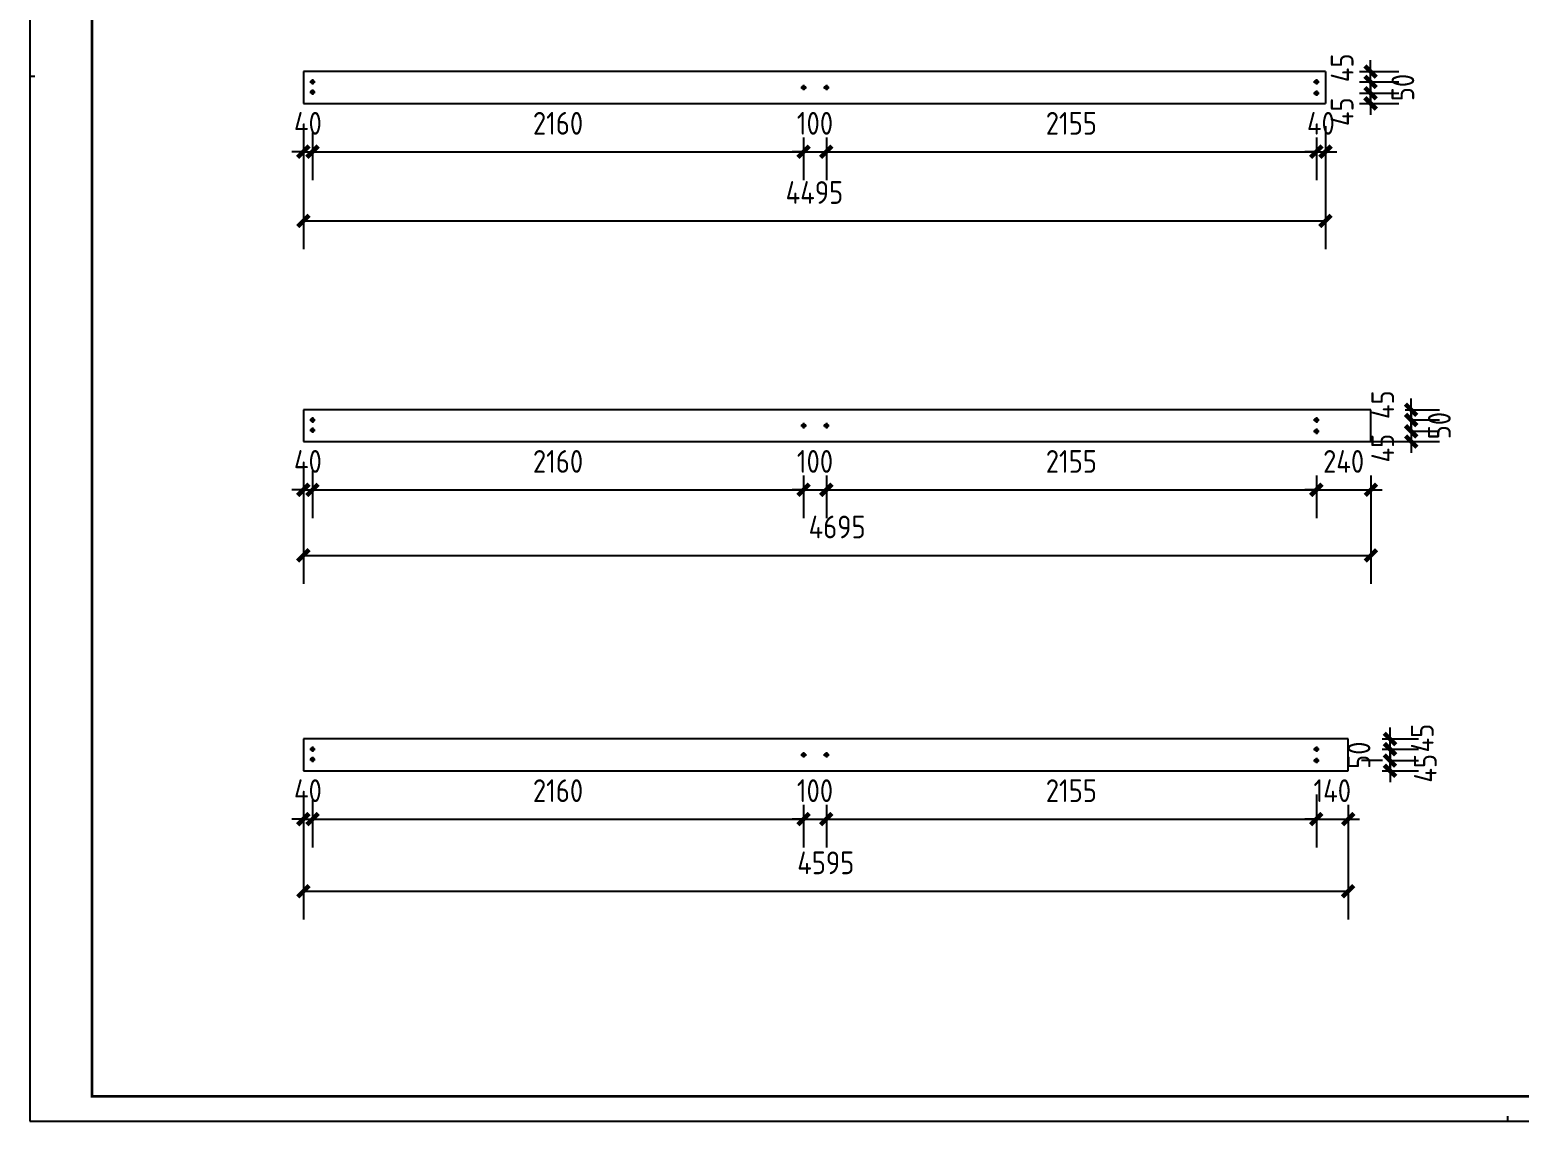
# Model space of a CAD drawing. Extents: x 21710 to 47713, y 97572 to 115964.
# Drawn here: x 21710 to 34810, y 97572 to 107178 of the extents above; entities that cross this region are included whole.
import ezdxf
from ezdxf.enums import TextEntityAlignment as Align

# ---------------------------------------------------------------- set-up
doc = ezdxf.new("R2010")
doc.units = 0
doc.header["$LTSCALE"] = 1000
doc.header["$MEASUREMENT"] = 0
doc.layers.add('PUB_TITLE', color=4, linetype='Continuous')
doc.styles.get("Standard").update_dxf_attribs({"font": 'gbenor.shx', "bigfont": 'gbcbig.shx'})
doc.dimstyles.get("Standard").update_dxf_attribs({"dimscale": 100, "dimtxt": 3.5, "dimasz": 1, "dimexe": 2.5, "dimexo": 3, "dimgap": 1.5, "dimtad": 1, "dimdec": 0, "dimzin": 0, "dimdsep": 46, "dimtxsty": 'Standard', "dimblk": 'ARCHTICK', "dimcen": 0.09, "dimadec": 0, "dimazin": 0, "dimtfac": 1, "dimtdec": 0, "dimtix": 1, "dimtmove": 2, "dimatfit": 3, "dimfxl": 1, "dimtolj": 1, "dimtzin": 0, "dimarcsym": 0})
pattern_1 = [(45, (8405.6604, -7855.4471), (-0.5612660076, 0.5612660076), [])]

# ---------------------------------------------------------------- blocks, each defined once
blk = doc.blocks.new('$titleblk$00000167')
for p, q in [((-1187, 420.5), (-1189, 420.5)), ((-594.5, 0), (-594.5, 2))]:
    blk.add_line(p, q)
blk.add_lwpolyline([(-1189, 0), (0, 0), (0, 841), (-1189, 841)], close=True)
at = {"const_width": 1}
blk.add_lwpolyline([(-1164, 10), (-10, 10), (-10, 831), (-1164, 831)], close=True, dxfattribs=at)
at = {"flags": 4}
for tag, p in [('(扩展图名)', (-62.12, 184.1)), ('图名', (-62.12, 180.13)), ('日期', (-62.12, 172.03)), ('图号', (-62.12, 163.99)), ('比例', (-62.12, 156)), ('子项', (-59.56, 82.07)), ('工程名称', (-59.24, 70.19)), ('设计号', (-36.91, 28.62))]:
    blk.add_attdef(tag, text='', height=3.5, dxfattribs=at).set_placement(p, align=Align.CENTER)
for tag, p in [('设计人', (-64.84, 148.13)), ('负责人', (-64.71, 140.27)), ('主持人', (-64.73, 132.26)), ('校对人', (-64.28, 124.4)), ('审核人', (-63.96, 116.15)), ('审定人', (-64.16, 107.95)), ('所长', (-64.16, 99.76))]:
    blk.add_attdef(tag, p, '', height=3.5)
blk = doc.blocks.new('_ArchTick')
at = {"color": 0, "linetype": 'ByBlock', "const_width": 0.4}
blk.add_lwpolyline([(-0.5, -0.5), (0.5, 0.5)], dxfattribs=at)
blk = doc.blocks.new('*D343')
at = {"color": 0, "lineweight": -2}
for p, q in [((24116, 106273), (24116, 105855)), ((24196, 106273), (24196, 105855)), ((24116, 106105), (24016, 106105)), ((24116, 106105), (24196, 106105)), ((24196, 106105), (24296, 106105))]:
    blk.add_line(p, q, dxfattribs=at)
at = {"layer": 'Defpoints', "color": 0}
for p in [(24116, 106573), (24196, 106573), (24196, 106105)]:
    blk.add_point(p, dxfattribs=at)
at = {"color": 0, "lineweight": -2, "xscale": 100, "yscale": 100, "zscale": 100}
blk.add_blockref('_ArchTick', (24116, 106105), dxfattribs=at)
at = {"color": 0, "lineweight": -2, "xscale": 100, "yscale": 100, "zscale": 100, "rotation": 180}
blk.add_blockref('_ArchTick', (24196, 106105), dxfattribs=at)
at = {"color": 0, "insert": (24156, 106355), "char_height": 200, "attachment_point": 5}
blk.add_mtext('\\A1;40', dxfattribs=at)
blk = doc.blocks.new('*D344')
at = {"color": 0, "lineweight": -2}
for p, q in [((24196, 106230), (24196, 105855)), ((28516, 106230), (28516, 105855)), ((24196, 106105), (28516, 106105))]:
    blk.add_line(p, q, dxfattribs=at)
at = {"layer": 'Defpoints', "color": 0}
for p in [(24196, 106530), (28516, 106530), (28516, 106105)]:
    blk.add_point(p, dxfattribs=at)
at = {"color": 0, "lineweight": -2, "xscale": 100, "yscale": 100, "zscale": 100, "rotation": 180}
blk.add_blockref('_ArchTick', (24196, 106105), dxfattribs=at)
at = {"color": 0, "lineweight": -2, "xscale": 100, "yscale": 100, "zscale": 100}
blk.add_blockref('_ArchTick', (28516, 106105), dxfattribs=at)
at = {"color": 0, "insert": (26356, 106355), "char_height": 200, "attachment_point": 5}
blk.add_mtext('\\A1;2160', dxfattribs=at)
blk = doc.blocks.new('*D345')
at = {"color": 0, "lineweight": -2}
for p, q in [((28516, 106230), (28516, 105855)), ((28716, 106230), (28716, 105855)), ((28516, 106105), (28416, 106105)), ((28516, 106105), (28716, 106105)), ((28716, 106105), (28816, 106105))]:
    blk.add_line(p, q, dxfattribs=at)
at = {"layer": 'Defpoints', "color": 0}
for p in [(28516, 106530), (28716, 106530), (28716, 106105)]:
    blk.add_point(p, dxfattribs=at)
at = {"color": 0, "lineweight": -2, "xscale": 100, "yscale": 100, "zscale": 100}
blk.add_blockref('_ArchTick', (28516, 106105), dxfattribs=at)
at = {"color": 0, "lineweight": -2, "xscale": 100, "yscale": 100, "zscale": 100, "rotation": 180}
blk.add_blockref('_ArchTick', (28716, 106105), dxfattribs=at)
at = {"color": 0, "insert": (28616, 106355), "char_height": 200, "attachment_point": 5}
blk.add_mtext('\\A1;100', dxfattribs=at)
blk = doc.blocks.new('*D346')
at = {"color": 0, "lineweight": -2}
for p, q in [((28716, 106230), (28716, 105855)), ((33026, 106230), (33026, 105855)), ((28716, 106105), (33026, 106105))]:
    blk.add_line(p, q, dxfattribs=at)
at = {"layer": 'Defpoints', "color": 0}
for p in [(28716, 106530), (33026, 106530), (33026, 106105)]:
    blk.add_point(p, dxfattribs=at)
at = {"color": 0, "lineweight": -2, "xscale": 100, "yscale": 100, "zscale": 100, "rotation": 180}
blk.add_blockref('_ArchTick', (28716, 106105), dxfattribs=at)
at = {"color": 0, "lineweight": -2, "xscale": 100, "yscale": 100, "zscale": 100}
blk.add_blockref('_ArchTick', (33026, 106105), dxfattribs=at)
at = {"color": 0, "insert": (30871, 106355), "char_height": 200, "attachment_point": 5}
blk.add_mtext('\\A1;2155', dxfattribs=at)
blk = doc.blocks.new('*D347')
at = {"color": 0, "lineweight": -2}
for p, q in [((33026, 106230), (33026, 105855)), ((33106, 106230), (33106, 105855)), ((33026, 106105), (32926, 106105)), ((33026, 106105), (33106, 106105)), ((33106, 106105), (33206, 106105))]:
    blk.add_line(p, q, dxfattribs=at)
at = {"layer": 'Defpoints', "color": 0}
for p in [(33026, 106530), (33106, 106530), (33106, 106105)]:
    blk.add_point(p, dxfattribs=at)
at = {"color": 0, "lineweight": -2, "xscale": 100, "yscale": 100, "zscale": 100}
blk.add_blockref('_ArchTick', (33026, 106105), dxfattribs=at)
at = {"color": 0, "lineweight": -2, "xscale": 100, "yscale": 100, "zscale": 100, "rotation": 180}
blk.add_blockref('_ArchTick', (33106, 106105), dxfattribs=at)
at = {"color": 0, "insert": (33066, 106355), "char_height": 200, "attachment_point": 5}
blk.add_mtext('\\A1;40', dxfattribs=at)
blk = doc.blocks.new('*D351')
at = {"color": 0, "lineweight": -2}
for p, q in [((33106, 106330), (33106, 105246)), ((24116, 106230), (24116, 105246)), ((24116, 105496), (33106, 105496))]:
    blk.add_line(p, q, dxfattribs=at)
at = {"layer": 'Defpoints', "color": 0}
for p in [(24116, 106530), (33106, 106630), (33106, 105496)]:
    blk.add_point(p, dxfattribs=at)
at = {"color": 0, "lineweight": -2, "xscale": 100, "yscale": 100, "zscale": 100, "rotation": 180}
blk.add_blockref('_ArchTick', (24116, 105496), dxfattribs=at)
at = {"color": 0, "lineweight": -2, "xscale": 100, "yscale": 100, "zscale": 100}
blk.add_blockref('_ArchTick', (33106, 105496), dxfattribs=at)
at = {"color": 0, "insert": (28611, 105746), "char_height": 200, "attachment_point": 5}
blk.add_mtext('\\A1;4495', dxfattribs=at)
blk = doc.blocks.new('*D358')
at = {"color": 0, "lineweight": -2}
for p, q in [((24116, 103297), (24116, 102879)), ((24196, 103297), (24196, 102879)), ((24116, 103129), (24016, 103129)), ((24116, 103129), (24196, 103129)), ((24196, 103129), (24296, 103129))]:
    blk.add_line(p, q, dxfattribs=at)
at = {"layer": 'Defpoints', "color": 0}
for p in [(24116, 103597), (24196, 103597), (24196, 103129)]:
    blk.add_point(p, dxfattribs=at)
at = {"color": 0, "lineweight": -2, "xscale": 100, "yscale": 100, "zscale": 100}
blk.add_blockref('_ArchTick', (24116, 103129), dxfattribs=at)
at = {"color": 0, "lineweight": -2, "xscale": 100, "yscale": 100, "zscale": 100, "rotation": 180}
blk.add_blockref('_ArchTick', (24196, 103129), dxfattribs=at)
at = {"color": 0, "insert": (24156, 103379), "char_height": 200, "attachment_point": 5}
blk.add_mtext('\\A1;40', dxfattribs=at)
blk = doc.blocks.new('*D352')
at = {"color": 0, "lineweight": -2}
for p, q in [((24196, 103254), (24196, 102879)), ((28516, 103254), (28516, 102879)), ((24196, 103129), (28516, 103129))]:
    blk.add_line(p, q, dxfattribs=at)
at = {"layer": 'Defpoints', "color": 0}
for p in [(24196, 103554), (28516, 103554), (28516, 103129)]:
    blk.add_point(p, dxfattribs=at)
at = {"color": 0, "lineweight": -2, "xscale": 100, "yscale": 100, "zscale": 100, "rotation": 180}
blk.add_blockref('_ArchTick', (24196, 103129), dxfattribs=at)
at = {"color": 0, "lineweight": -2, "xscale": 100, "yscale": 100, "zscale": 100}
blk.add_blockref('_ArchTick', (28516, 103129), dxfattribs=at)
at = {"color": 0, "insert": (26356, 103379), "char_height": 200, "attachment_point": 5}
blk.add_mtext('\\A1;2160', dxfattribs=at)
blk = doc.blocks.new('*D353')
at = {"color": 0, "lineweight": -2}
for p, q in [((28516, 103254), (28516, 102879)), ((28716, 103254), (28716, 102879)), ((28516, 103129), (28416, 103129)), ((28516, 103129), (28716, 103129)), ((28716, 103129), (28816, 103129))]:
    blk.add_line(p, q, dxfattribs=at)
at = {"layer": 'Defpoints', "color": 0}
for p in [(28516, 103554), (28716, 103554), (28716, 103129)]:
    blk.add_point(p, dxfattribs=at)
at = {"color": 0, "lineweight": -2, "xscale": 100, "yscale": 100, "zscale": 100}
blk.add_blockref('_ArchTick', (28516, 103129), dxfattribs=at)
at = {"color": 0, "lineweight": -2, "xscale": 100, "yscale": 100, "zscale": 100, "rotation": 180}
blk.add_blockref('_ArchTick', (28716, 103129), dxfattribs=at)
at = {"color": 0, "insert": (28616, 103379), "char_height": 200, "attachment_point": 5}
blk.add_mtext('\\A1;100', dxfattribs=at)
blk = doc.blocks.new('*D354')
at = {"color": 0, "lineweight": -2}
for p, q in [((28716, 103254), (28716, 102879)), ((33026, 103254), (33026, 102879)), ((28716, 103129), (33026, 103129))]:
    blk.add_line(p, q, dxfattribs=at)
at = {"layer": 'Defpoints', "color": 0}
for p in [(28716, 103554), (33026, 103554), (33026, 103129)]:
    blk.add_point(p, dxfattribs=at)
at = {"color": 0, "lineweight": -2, "xscale": 100, "yscale": 100, "zscale": 100, "rotation": 180}
blk.add_blockref('_ArchTick', (28716, 103129), dxfattribs=at)
at = {"color": 0, "lineweight": -2, "xscale": 100, "yscale": 100, "zscale": 100}
blk.add_blockref('_ArchTick', (33026, 103129), dxfattribs=at)
at = {"color": 0, "insert": (30871, 103379), "char_height": 200, "attachment_point": 5}
blk.add_mtext('\\A1;2155', dxfattribs=at)
blk = doc.blocks.new('*D367')
at = {"color": 0, "lineweight": -2}
for p, q in [((24116, 100399), (24116, 99981)), ((24196, 100399), (24196, 99981)), ((24116, 100231), (24016, 100231)), ((24116, 100231), (24196, 100231)), ((24196, 100231), (24296, 100231))]:
    blk.add_line(p, q, dxfattribs=at)
at = {"layer": 'Defpoints', "color": 0}
for p in [(24116, 100699), (24196, 100699), (24196, 100231)]:
    blk.add_point(p, dxfattribs=at)
at = {"color": 0, "lineweight": -2, "xscale": 100, "yscale": 100, "zscale": 100}
blk.add_blockref('_ArchTick', (24116, 100231), dxfattribs=at)
at = {"color": 0, "lineweight": -2, "xscale": 100, "yscale": 100, "zscale": 100, "rotation": 180}
blk.add_blockref('_ArchTick', (24196, 100231), dxfattribs=at)
at = {"color": 0, "insert": (24156, 100481), "char_height": 200, "attachment_point": 5}
blk.add_mtext('\\A1;40', dxfattribs=at)
blk = doc.blocks.new('*D361')
at = {"color": 0, "lineweight": -2}
for p, q in [((24196, 100356), (24196, 99981)), ((28516, 100356), (28516, 99981)), ((24196, 100231), (28516, 100231))]:
    blk.add_line(p, q, dxfattribs=at)
at = {"layer": 'Defpoints', "color": 0}
for p in [(24196, 100656), (28516, 100656), (28516, 100231)]:
    blk.add_point(p, dxfattribs=at)
at = {"color": 0, "lineweight": -2, "xscale": 100, "yscale": 100, "zscale": 100, "rotation": 180}
blk.add_blockref('_ArchTick', (24196, 100231), dxfattribs=at)
at = {"color": 0, "lineweight": -2, "xscale": 100, "yscale": 100, "zscale": 100}
blk.add_blockref('_ArchTick', (28516, 100231), dxfattribs=at)
at = {"color": 0, "insert": (26356, 100481), "char_height": 200, "attachment_point": 5}
blk.add_mtext('\\A1;2160', dxfattribs=at)
blk = doc.blocks.new('*D362')
at = {"color": 0, "lineweight": -2}
for p, q in [((28516, 100356), (28516, 99981)), ((28716, 100356), (28716, 99981)), ((28516, 100231), (28416, 100231)), ((28516, 100231), (28716, 100231)), ((28716, 100231), (28816, 100231))]:
    blk.add_line(p, q, dxfattribs=at)
at = {"layer": 'Defpoints', "color": 0}
for p in [(28516, 100656), (28716, 100656), (28716, 100231)]:
    blk.add_point(p, dxfattribs=at)
at = {"color": 0, "lineweight": -2, "xscale": 100, "yscale": 100, "zscale": 100}
blk.add_blockref('_ArchTick', (28516, 100231), dxfattribs=at)
at = {"color": 0, "lineweight": -2, "xscale": 100, "yscale": 100, "zscale": 100, "rotation": 180}
blk.add_blockref('_ArchTick', (28716, 100231), dxfattribs=at)
at = {"color": 0, "insert": (28616, 100481), "char_height": 200, "attachment_point": 5}
blk.add_mtext('\\A1;100', dxfattribs=at)
blk = doc.blocks.new('*D363')
at = {"color": 0, "lineweight": -2}
for p, q in [((28716, 100356), (28716, 99981)), ((33026, 100356), (33026, 99981)), ((28716, 100231), (33026, 100231))]:
    blk.add_line(p, q, dxfattribs=at)
at = {"layer": 'Defpoints', "color": 0}
for p in [(28716, 100656), (33026, 100656), (33026, 100231)]:
    blk.add_point(p, dxfattribs=at)
at = {"color": 0, "lineweight": -2, "xscale": 100, "yscale": 100, "zscale": 100, "rotation": 180}
blk.add_blockref('_ArchTick', (28716, 100231), dxfattribs=at)
at = {"color": 0, "lineweight": -2, "xscale": 100, "yscale": 100, "zscale": 100}
blk.add_blockref('_ArchTick', (33026, 100231), dxfattribs=at)
at = {"color": 0, "insert": (30871, 100481), "char_height": 200, "attachment_point": 5}
blk.add_mtext('\\A1;2155', dxfattribs=at)
blk = doc.blocks.new('*D425')
at = {"color": 0, "lineweight": -2}
for p, q in [((33503, 106620), (33503, 106720)), ((33406, 106620), (33753, 106620)), ((33406, 106530), (33753, 106530)), ((33503, 106530), (33503, 106620)), ((33503, 106530), (33503, 106430))]:
    blk.add_line(p, q, dxfattribs=at)
at = {"layer": 'Defpoints', "color": 0}
for p in [(33106, 106620), (33106, 106530), (33503, 106620)]:
    blk.add_point(p, dxfattribs=at)
at = {"color": 0, "lineweight": -2, "xscale": 100, "yscale": 100, "zscale": 100}
for p, rotation in [((33503, 106620), 270), ((33503, 106530), 90)]:
    blk.add_blockref('_ArchTick', p, dxfattribs=dict(at, rotation=rotation))
at = {"color": 0, "insert": (33253, 106457), "char_height": 200, "attachment_point": 5, "rotation": 90}
blk.add_mtext('\\A1;45', dxfattribs=at)
blk = doc.blocks.new('*D426')
at = {"color": 0, "lineweight": -2}
for p, q in [((33503, 106720), (33503, 106820)), ((33406, 106720), (33753, 106720)), ((33503, 106620), (33503, 106720)), ((33406, 106620), (33753, 106620)), ((33503, 106620), (33503, 106520))]:
    blk.add_line(p, q, dxfattribs=at)
at = {"layer": 'Defpoints', "color": 0}
for p in [(33106, 106720), (33503, 106720), (33106, 106620)]:
    blk.add_point(p, dxfattribs=at)
at = {"color": 0, "lineweight": -2, "xscale": 100, "yscale": 100, "zscale": 100}
for p, rotation in [((33503, 106720), 270), ((33503, 106620), 90)]:
    blk.add_blockref('_ArchTick', p, dxfattribs=dict(at, rotation=rotation))
at = {"color": 0, "insert": (33787, 106670), "char_height": 200, "attachment_point": 5, "rotation": 90}
blk.add_mtext('\\A1;50', dxfattribs=at)
blk = doc.blocks.new('*D427')
at = {"color": 0, "lineweight": -2}
for p, q in [((33503, 106810), (33503, 106910)), ((33406, 106810), (33753, 106810)), ((33503, 106720), (33503, 106810)), ((33406, 106720), (33753, 106720)), ((33503, 106720), (33503, 106620))]:
    blk.add_line(p, q, dxfattribs=at)
at = {"layer": 'Defpoints', "color": 0}
for p in [(33106, 106810), (33503, 106810), (33106, 106720)]:
    blk.add_point(p, dxfattribs=at)
at = {"color": 0, "lineweight": -2, "xscale": 100, "yscale": 100, "zscale": 100}
for p, rotation in [((33503, 106810), 270), ((33503, 106720), 90)]:
    blk.add_blockref('_ArchTick', p, dxfattribs=dict(at, rotation=rotation))
at = {"color": 0, "insert": (33253, 106843), "char_height": 200, "attachment_point": 5, "rotation": 90}
blk.add_mtext('\\A1;45', dxfattribs=at)
blk = doc.blocks.new('*D428')
at = {"color": 0, "lineweight": -2}
for p, q in [((33026, 103254), (33026, 102879)), ((33506, 103254), (33506, 102879)), ((33026, 103129), (32926, 103129)), ((33026, 103129), (33506, 103129)), ((33506, 103129), (33606, 103129))]:
    blk.add_line(p, q, dxfattribs=at)
at = {"layer": 'Defpoints', "color": 0}
for p in [(33026, 103554), (33506, 103554), (33506, 103129)]:
    blk.add_point(p, dxfattribs=at)
at = {"color": 0, "lineweight": -2, "xscale": 100, "yscale": 100, "zscale": 100}
blk.add_blockref('_ArchTick', (33026, 103129), dxfattribs=at)
at = {"color": 0, "lineweight": -2, "xscale": 100, "yscale": 100, "zscale": 100, "rotation": 180}
blk.add_blockref('_ArchTick', (33506, 103129), dxfattribs=at)
at = {"color": 0, "insert": (33266, 103379), "char_height": 200, "attachment_point": 5}
blk.add_mtext('\\A1;240', dxfattribs=at)
blk = doc.blocks.new('*D429')
at = {"color": 0, "lineweight": -2}
for p, q in [((33860, 103834), (33860, 103934)), ((33806, 103834), (34110, 103834)), ((33860, 103834), (33860, 103744)), ((33860, 103744), (33860, 103644)), ((33882, 103744), (34110, 103744))]:
    blk.add_line(p, q, dxfattribs=at)
at = {"layer": 'Defpoints', "color": 0}
for p in [(33506, 103834), (33582, 103744), (33860, 103744)]:
    blk.add_point(p, dxfattribs=at)
at = {"color": 0, "lineweight": -2, "xscale": 100, "yscale": 100, "zscale": 100}
for p, rotation in [((33860, 103834), 270), ((33860, 103744), 90)]:
    blk.add_blockref('_ArchTick', p, dxfattribs=dict(at, rotation=rotation))
at = {"color": 0, "insert": (33610, 103878), "char_height": 200, "attachment_point": 5, "rotation": 90}
blk.add_mtext('\\A1;45', dxfattribs=at)
blk = doc.blocks.new('*D430')
at = {"color": 0, "lineweight": -2}
for p, q in [((33860, 103744), (33860, 103844)), ((33860, 103744), (33860, 103644)), ((33860, 103644), (33860, 103544)), ((33882, 103744), (34110, 103744)), ((33884, 103644), (34110, 103644))]:
    blk.add_line(p, q, dxfattribs=at)
at = {"layer": 'Defpoints', "color": 0}
for p in [(33582, 103744), (33584, 103644), (33860, 103644)]:
    blk.add_point(p, dxfattribs=at)
at = {"color": 0, "lineweight": -2, "xscale": 100, "yscale": 100, "zscale": 100}
for p, rotation in [((33860, 103744), 270), ((33860, 103644), 90)]:
    blk.add_blockref('_ArchTick', p, dxfattribs=dict(at, rotation=rotation))
at = {"color": 0, "insert": (34108, 103694), "char_height": 200, "attachment_point": 5, "rotation": 90}
blk.add_mtext('\\A1;50', dxfattribs=at)
blk = doc.blocks.new('*D431')
at = {"color": 0, "lineweight": -2}
for p, q in [((33860, 103644), (33860, 103744)), ((33860, 103644), (33860, 103554)), ((33946, 103644), (34110, 103644)), ((33326, 103554), (34110, 103554)), ((33860, 103554), (33860, 103454))]:
    blk.add_line(p, q, dxfattribs=at)
at = {"layer": 'Defpoints', "color": 0}
for p in [(33646, 103644), (33026, 103554), (33860, 103554)]:
    blk.add_point(p, dxfattribs=at)
at = {"color": 0, "lineweight": -2, "xscale": 100, "yscale": 100, "zscale": 100}
for p, rotation in [((33860, 103644), 270), ((33860, 103554), 90)]:
    blk.add_blockref('_ArchTick', p, dxfattribs=dict(at, rotation=rotation))
at = {"color": 0, "insert": (33610, 103496), "char_height": 200, "attachment_point": 5, "rotation": 90}
blk.add_mtext('\\A1;45', dxfattribs=at)
blk = doc.blocks.new('*D432')
at = {"color": 0, "lineweight": -2}
for p, q in [((24116, 103297), (24116, 102302)), ((33506, 103254), (33506, 102302)), ((24116, 102552), (33506, 102552))]:
    blk.add_line(p, q, dxfattribs=at)
at = {"layer": 'Defpoints', "color": 0}
for p in [(24116, 103597), (33506, 103554), (33506, 102552)]:
    blk.add_point(p, dxfattribs=at)
at = {"color": 0, "lineweight": -2, "xscale": 100, "yscale": 100, "zscale": 100, "rotation": 180}
blk.add_blockref('_ArchTick', (24116, 102552), dxfattribs=at)
at = {"color": 0, "lineweight": -2, "xscale": 100, "yscale": 100, "zscale": 100}
blk.add_blockref('_ArchTick', (33506, 102552), dxfattribs=at)
at = {"color": 0, "insert": (28811, 102802), "char_height": 200, "attachment_point": 5}
blk.add_mtext('\\A1;4695', dxfattribs=at)
blk = doc.blocks.new('*D433')
at = {"color": 0, "lineweight": -2}
for p, q in [((33026, 100446), (33026, 99981)), ((33306, 100356), (33306, 99981)), ((33026, 100231), (32926, 100231)), ((33026, 100231), (33306, 100231)), ((33306, 100231), (33406, 100231))]:
    blk.add_line(p, q, dxfattribs=at)
at = {"layer": 'Defpoints', "color": 0}
for p in [(33026, 100746), (33306, 100656), (33306, 100231)]:
    blk.add_point(p, dxfattribs=at)
at = {"color": 0, "lineweight": -2, "xscale": 100, "yscale": 100, "zscale": 100}
blk.add_blockref('_ArchTick', (33026, 100231), dxfattribs=at)
at = {"color": 0, "lineweight": -2, "xscale": 100, "yscale": 100, "zscale": 100, "rotation": 180}
blk.add_blockref('_ArchTick', (33306, 100231), dxfattribs=at)
at = {"color": 0, "insert": (33166, 100481), "char_height": 200, "attachment_point": 5}
blk.add_mtext('\\A1;140', dxfattribs=at)
blk = doc.blocks.new('*D437')
at = {"color": 0, "lineweight": -2}
for p, q in [((33660, 100746), (33924, 100746)), ((33674, 100746), (33674, 100846)), ((33674, 100656), (33674, 100746)), ((33606, 100656), (33924, 100656)), ((33674, 100656), (33674, 100556))]:
    blk.add_line(p, q, dxfattribs=at)
at = {"layer": 'Defpoints', "color": 0}
for p in [(33360, 100746), (33674, 100746), (33306, 100656)]:
    blk.add_point(p, dxfattribs=at)
at = {"color": 0, "lineweight": -2, "xscale": 100, "yscale": 100, "zscale": 100}
for p, rotation in [((33674, 100746), 270), ((33674, 100656), 90)]:
    blk.add_blockref('_ArchTick', p, dxfattribs=dict(at, rotation=rotation))
at = {"color": 0, "insert": (33984, 100678), "char_height": 200, "attachment_point": 5, "rotation": 90}
blk.add_mtext('\\A1;45', dxfattribs=at)
blk = doc.blocks.new('*D438')
at = {"color": 0, "lineweight": -2}
for p, q in [((33674, 100846), (33674, 100946)), ((33608, 100746), (33424, 100746)), ((33606, 100846), (33924, 100846)), ((33674, 100746), (33674, 100846)), ((33674, 100746), (33674, 100646))]:
    blk.add_line(p, q, dxfattribs=at)
at = {"layer": 'Defpoints', "color": 0}
for p in [(33306, 100846), (33674, 100846), (33908, 100746)]:
    blk.add_point(p, dxfattribs=at)
at = {"color": 0, "lineweight": -2, "xscale": 100, "yscale": 100, "zscale": 100}
for p, rotation in [((33674, 100846), 270), ((33674, 100746), 90)]:
    blk.add_blockref('_ArchTick', p, dxfattribs=dict(at, rotation=rotation))
at = {"color": 0, "insert": (33401, 100793), "char_height": 200, "attachment_point": 5, "rotation": 90}
blk.add_mtext('\\A1;50', dxfattribs=at)
blk = doc.blocks.new('*D439')
at = {"color": 0, "lineweight": -2}
for p, q in [((33674, 100936), (33674, 101036)), ((33606, 100936), (33924, 100936)), ((33674, 100846), (33674, 100936)), ((33606, 100846), (33924, 100846)), ((33674, 100846), (33674, 100746))]:
    blk.add_line(p, q, dxfattribs=at)
at = {"layer": 'Defpoints', "color": 0}
for p in [(33306, 100936), (33674, 100936), (33306, 100846)]:
    blk.add_point(p, dxfattribs=at)
at = {"color": 0, "lineweight": -2, "xscale": 100, "yscale": 100, "zscale": 100}
for p, rotation in [((33674, 100936), 270), ((33674, 100846), 90)]:
    blk.add_blockref('_ArchTick', p, dxfattribs=dict(at, rotation=rotation))
at = {"color": 0, "insert": (33958, 100944), "char_height": 200, "attachment_point": 5, "rotation": 90}
blk.add_mtext('\\A1;45', dxfattribs=at)
blk = doc.blocks.new('*D440')
at = {"color": 0, "lineweight": -2}
for p, q in [((24116, 100356), (24116, 99346)), ((33306, 100356), (33306, 99346)), ((24116, 99596), (33306, 99596))]:
    blk.add_line(p, q, dxfattribs=at)
at = {"layer": 'Defpoints', "color": 0}
for p in [(24116, 100656), (33306, 100656), (33306, 99596)]:
    blk.add_point(p, dxfattribs=at)
at = {"color": 0, "lineweight": -2, "xscale": 100, "yscale": 100, "zscale": 100, "rotation": 180}
blk.add_blockref('_ArchTick', (24116, 99596), dxfattribs=at)
at = {"color": 0, "lineweight": -2, "xscale": 100, "yscale": 100, "zscale": 100}
blk.add_blockref('_ArchTick', (33306, 99596), dxfattribs=at)
at = {"color": 0, "insert": (28711, 99846), "char_height": 200, "attachment_point": 5}
blk.add_mtext('\\A1;4595', dxfattribs=at)

msp = doc.modelspace()

# ---------------------------------------------------------------- hatches: boundary and pattern name
h = msp.add_hatch()
h.set_pattern_fill('ANSI31', color=256, scale=0.5, style=0)
h.set_pattern_definition([(45, (-424.3396, -7755.4471), (-0.5612660076, 0.5612660076), [])])
h.paths.add_polyline_path([(24196.1, 106733.8, 0.4142136), (24182.1, 106719.8), (24196.1, 106719.8)])
h.paths.add_polyline_path([(24196.1, 106719.8), (24182.1, 106719.8, 0.4142136), (24196.1, 106705.8)])
h.paths.add_polyline_path([(24210.1, 106719.8), (24196.1, 106719.8), (24196.1, 106705.8, 0.4142136)])
h.paths.add_polyline_path([(24196.1, 106733.8), (24196.1, 106719.8), (24210.1, 106719.8, 0.4142136)])
h = msp.add_hatch()
h.set_pattern_fill('ANSI31', color=256, scale=0.5, style=0)
h.set_pattern_definition([(45, (-424.3396, -7845.4471), (-0.5612660076, 0.5612660076), [])])
h.paths.add_polyline_path([(24196.1, 106643.8, 0.4142136), (24182.1, 106629.8), (24196.1, 106629.8)])
h.paths.add_polyline_path([(24196.1, 106629.8), (24182.1, 106629.8, 0.4142136), (24196.1, 106615.8)])
h.paths.add_polyline_path([(24210.1, 106629.8), (24196.1, 106629.8), (24196.1, 106615.8, 0.4142136)])
h.paths.add_polyline_path([(24196.1, 106643.8), (24196.1, 106629.8), (24210.1, 106629.8, 0.4142136)])
h = msp.add_hatch()
h.set_pattern_fill('ANSI31', color=256, scale=0.5, style=0)
h.set_pattern_definition([(45, (3895.6604, -7805.4471), (-0.5612660076, 0.5612660076), [])])
h.paths.add_polyline_path([(28516.1, 106683.8, 0.4142136), (28502.1, 106669.8), (28516.1, 106669.8)])
h.paths.add_polyline_path([(28516.1, 106669.8), (28502.1, 106669.8, 0.4142136), (28516.1, 106655.8)])
h.paths.add_polyline_path([(28530.1, 106669.8), (28516.1, 106669.8), (28516.1, 106655.8, 0.4142136)])
h.paths.add_polyline_path([(28516.1, 106683.8), (28516.1, 106669.8), (28530.1, 106669.8, 0.4142136)])
h = msp.add_hatch()
h.set_pattern_fill('ANSI31', color=256, scale=0.5, style=0)
h.set_pattern_definition([(45, (4095.6604, -7805.4471), (-0.5612660076, 0.5612660076), [])])
h.paths.add_polyline_path([(28716.1, 106683.8, 0.4142136), (28702.1, 106669.8), (28716.1, 106669.8)])
h.paths.add_polyline_path([(28716.1, 106669.8), (28702.1, 106669.8, 0.4142136), (28716.1, 106655.8)])
h.paths.add_polyline_path([(28730.1, 106669.8), (28716.1, 106669.8), (28716.1, 106655.8, 0.4142136)])
h.paths.add_polyline_path([(28716.1, 106683.8), (28716.1, 106669.8), (28730.1, 106669.8, 0.4142136)])
h = msp.add_hatch()
h.set_pattern_fill('ANSI31', color=256, scale=0.5, style=0)
h.set_pattern_definition([(45, (8405.6604, -7755.4471), (-0.5612660076, 0.5612660076), [])])
h.paths.add_polyline_path([(33026.1, 106733.8, 0.4142136), (33012.1, 106719.8), (33026.1, 106719.8)])
h.paths.add_polyline_path([(33026.1, 106719.8), (33012.1, 106719.8, 0.4142136), (33026.1, 106705.8)])
h.paths.add_polyline_path([(33040.1, 106719.8), (33026.1, 106719.8), (33026.1, 106705.8, 0.4142136)])
h.paths.add_polyline_path([(33026.1, 106733.8), (33026.1, 106719.8), (33040.1, 106719.8, 0.4142136)])
h = msp.add_hatch()
h.set_pattern_fill('ANSI31', color=256, scale=0.5, style=0)
h.set_pattern_definition(pattern_1)
h.paths.add_polyline_path([(33026.1, 106633.8, 0.4142136), (33012.1, 106619.8), (33026.1, 106619.8)])
h.paths.add_polyline_path([(33026.1, 106619.8), (33012.1, 106619.8, 0.4142136), (33026.1, 106605.8)])
h.paths.add_polyline_path([(33040.1, 106619.8), (33026.1, 106619.8), (33026.1, 106605.8, 0.4142136)])
h.paths.add_polyline_path([(33026.1, 106633.8), (33026.1, 106619.8), (33040.1, 106619.8, 0.4142136)])
h = msp.add_hatch()
h.set_pattern_fill('ANSI31', color=256, scale=0.5, style=0)
h.set_pattern_definition(pattern_1)
h.paths.add_polyline_path([(33026.1, 106633.8, 0.4142136), (33012.1, 106619.8), (33026.1, 106619.8)])
h.paths.add_polyline_path([(33026.1, 106619.8), (33012.1, 106619.8, 0.4142136), (33026.1, 106605.8)])
h.paths.add_polyline_path([(33040.1, 106619.8), (33026.1, 106619.8), (33026.1, 106605.8, 0.4142136)])
h.paths.add_polyline_path([(33026.1, 106633.8), (33026.1, 106619.8), (33040.1, 106619.8, 0.4142136)])
h = msp.add_hatch()
h.set_pattern_fill('ANSI31', color=256, scale=0.5, style=0)
h.set_pattern_definition([(45, (-424.3396, -10731.2167), (-0.5612660076, 0.5612660076), [])])
h.paths.add_polyline_path([(24196.1, 103758, 0.4142136), (24182.1, 103744), (24196.1, 103744)])
h.paths.add_polyline_path([(24196.1, 103744), (24182.1, 103744, 0.4142136), (24196.1, 103730)])
h.paths.add_polyline_path([(24210.1, 103744), (24196.1, 103744), (24196.1, 103730, 0.4142136)])
h.paths.add_polyline_path([(24196.1, 103758), (24196.1, 103744), (24210.1, 103744, 0.4142136)])
h = msp.add_hatch()
h.set_pattern_fill('ANSI31', color=256, scale=0.5, style=0)
h.set_pattern_definition([(45, (8405.6604, -10731.2167), (-0.5612660076, 0.5612660076), [])])
h.paths.add_polyline_path([(33026.1, 103758, 0.4142136), (33012.1, 103744), (33026.1, 103744)])
h.paths.add_polyline_path([(33026.1, 103744), (33012.1, 103744, 0.4142136), (33026.1, 103730)])
h.paths.add_polyline_path([(33040.1, 103744), (33026.1, 103744), (33026.1, 103730, 0.4142136)])
h.paths.add_polyline_path([(33026.1, 103758), (33026.1, 103744), (33040.1, 103744, 0.4142136)])
h = msp.add_hatch()
h.set_pattern_fill('ANSI31', color=256, scale=0.5, style=0)
h.set_pattern_definition([(45, (-424.3396, -10821.2167), (-0.5612660076, 0.5612660076), [])])
h.paths.add_polyline_path([(24196.1, 103668, 0.4142136), (24182.1, 103654), (24196.1, 103654)])
h.paths.add_polyline_path([(24196.1, 103654), (24182.1, 103654, 0.4142136), (24196.1, 103640)])
h.paths.add_polyline_path([(24210.1, 103654), (24196.1, 103654), (24196.1, 103640, 0.4142136)])
h.paths.add_polyline_path([(24196.1, 103668), (24196.1, 103654), (24210.1, 103654, 0.4142136)])
h = msp.add_hatch()
h.set_pattern_fill('ANSI31', color=256, scale=0.5, style=0)
h.set_pattern_definition([(45, (3895.6604, -10781.2167), (-0.5612660076, 0.5612660076), [])])
h.paths.add_polyline_path([(28516.1, 103708, 0.4142136), (28502.1, 103694), (28516.1, 103694)])
h.paths.add_polyline_path([(28516.1, 103694), (28502.1, 103694, 0.4142136), (28516.1, 103680)])
h.paths.add_polyline_path([(28530.1, 103694), (28516.1, 103694), (28516.1, 103680, 0.4142136)])
h.paths.add_polyline_path([(28516.1, 103708), (28516.1, 103694), (28530.1, 103694, 0.4142136)])
h = msp.add_hatch()
h.set_pattern_fill('ANSI31', color=256, scale=0.5, style=0)
h.set_pattern_definition([(45, (4095.6604, -10781.2167), (-0.5612660076, 0.5612660076), [])])
h.paths.add_polyline_path([(28716.1, 103708, 0.4142136), (28702.1, 103694), (28716.1, 103694)])
h.paths.add_polyline_path([(28716.1, 103694), (28702.1, 103694, 0.4142136), (28716.1, 103680)])
h.paths.add_polyline_path([(28730.1, 103694), (28716.1, 103694), (28716.1, 103680, 0.4142136)])
h.paths.add_polyline_path([(28716.1, 103708), (28716.1, 103694), (28730.1, 103694, 0.4142136)])
h = msp.add_hatch()
h.set_pattern_fill('ANSI31', color=256, scale=0.5, style=0)
h.set_pattern_definition([(45, (8405.6604, -10831.2167), (-0.5612660076, 0.5612660076), [])])
h.paths.add_polyline_path([(33026.1, 103658, 0.4142136), (33012.1, 103644), (33026.1, 103644)])
h.paths.add_polyline_path([(33026.1, 103644), (33012.1, 103644, 0.4142136), (33026.1, 103630)])
h.paths.add_polyline_path([(33040.1, 103644), (33026.1, 103644), (33026.1, 103630, 0.4142136)])
h.paths.add_polyline_path([(33026.1, 103658), (33026.1, 103644), (33040.1, 103644, 0.4142136)])
h = msp.add_hatch()
h.set_pattern_fill('ANSI31', color=256, scale=0.5, style=0)
h.set_pattern_definition([(45, (-424.3396, -13629.05666), (-0.5612660076, 0.5612660076), [])])
h.paths.add_polyline_path([(24196.1, 100860.2, 0.4142136), (24182.1, 100846.2), (24196.1, 100846.2)])
h.paths.add_polyline_path([(24196.1, 100846.2), (24182.1, 100846.2, 0.4142136), (24196.1, 100832.2)])
h.paths.add_polyline_path([(24210.1, 100846.2), (24196.1, 100846.2), (24196.1, 100832.2, 0.4142136)])
h.paths.add_polyline_path([(24196.1, 100860.2), (24196.1, 100846.2), (24210.1, 100846.2, 0.4142136)])
h = msp.add_hatch()
h.set_pattern_fill('ANSI31', color=256, scale=0.5, style=0)
h.set_pattern_definition([(45, (-424.3396, -13719.05666), (-0.5612660076, 0.5612660076), [])])
h.paths.add_polyline_path([(24196.1, 100770.2, 0.4142136), (24182.1, 100756.2), (24196.1, 100756.2)])
h.paths.add_polyline_path([(24196.1, 100756.2), (24182.1, 100756.2, 0.4142136), (24196.1, 100742.2)])
h.paths.add_polyline_path([(24210.1, 100756.2), (24196.1, 100756.2), (24196.1, 100742.2, 0.4142136)])
h.paths.add_polyline_path([(24196.1, 100770.2), (24196.1, 100756.2), (24210.1, 100756.2, 0.4142136)])
h = msp.add_hatch()
h.set_pattern_fill('ANSI31', color=256, scale=0.5, style=0)
h.set_pattern_definition([(45, (3895.6604, -13679.05666), (-0.5612660076, 0.5612660076), [])])
h.paths.add_polyline_path([(28516.1, 100810.2, 0.4142136), (28502.1, 100796.2), (28516.1, 100796.2)])
h.paths.add_polyline_path([(28516.1, 100796.2), (28502.1, 100796.2, 0.4142136), (28516.1, 100782.2)])
h.paths.add_polyline_path([(28530.1, 100796.2), (28516.1, 100796.2), (28516.1, 100782.2, 0.4142136)])
h.paths.add_polyline_path([(28516.1, 100810.2), (28516.1, 100796.2), (28530.1, 100796.2, 0.4142136)])
h = msp.add_hatch()
h.set_pattern_fill('ANSI31', color=256, scale=0.5, style=0)
h.set_pattern_definition([(45, (4095.6604, -13679.05666), (-0.5612660076, 0.5612660076), [])])
h.paths.add_polyline_path([(28716.1, 100810.2, 0.4142136), (28702.1, 100796.2), (28716.1, 100796.2)])
h.paths.add_polyline_path([(28716.1, 100796.2), (28702.1, 100796.2, 0.4142136), (28716.1, 100782.2)])
h.paths.add_polyline_path([(28730.1, 100796.2), (28716.1, 100796.2), (28716.1, 100782.2, 0.4142136)])
h.paths.add_polyline_path([(28716.1, 100810.2), (28716.1, 100796.2), (28730.1, 100796.2, 0.4142136)])
h = msp.add_hatch()
h.set_pattern_fill('ANSI31', color=256, scale=0.5, style=0)
h.set_pattern_definition([(45, (8405.6604, -13629.05666), (-0.5612660076, 0.5612660076), [])])
h.paths.add_polyline_path([(33026.1, 100860.2, 0.4142136), (33012.1, 100846.2), (33026.1, 100846.2)])
h.paths.add_polyline_path([(33026.1, 100846.2), (33012.1, 100846.2, 0.4142136), (33026.1, 100832.2)])
h.paths.add_polyline_path([(33040.1, 100846.2), (33026.1, 100846.2), (33026.1, 100832.2, 0.4142136)])
h.paths.add_polyline_path([(33026.1, 100860.2), (33026.1, 100846.2), (33040.1, 100846.2, 0.4142136)])
h = msp.add_hatch()
h.set_pattern_fill('ANSI31', color=256, scale=0.5, style=0)
h.set_pattern_definition([(45, (8405.6604, -13729.05666), (-0.5612660076, 0.5612660076), [])])
h.paths.add_polyline_path([(33026.1, 100760.2, 0.4142136), (33012.1, 100746.2), (33026.1, 100746.2)])
h.paths.add_polyline_path([(33026.1, 100746.2), (33012.1, 100746.2, 0.4142136), (33026.1, 100732.2)])
h.paths.add_polyline_path([(33040.1, 100746.2), (33026.1, 100746.2), (33026.1, 100732.2, 0.4142136)])
h.paths.add_polyline_path([(33026.1, 100760.2), (33026.1, 100746.2), (33040.1, 100746.2, 0.4142136)])

# ---------------------------------------------------------------- linework, layer by layer
for p, q in [((33106.1, 106809.8), (24116.1, 106809.8)), ((24116.1, 106809.8), (24116.1, 106529.8)), ((33106.1, 106809.8), (33106.1, 106529.8)), ((24172.1, 106719.8), (24220.1, 106719.8)), ((24172.1, 106719.8), (24220.1, 106719.8)), ((24196.1, 106743.8), (24196.1, 106695.8)), ((24196.1, 106743.8), (24196.1, 106695.8)), ((24196.1, 106653.8), (24196.1, 106605.8)), ((24196.1, 106653.8), (24196.1, 106605.8)), ((28492.1, 106669.8), (28540.1, 106669.8)), ((28492.1, 106669.8), (28540.1, 106669.8)), ((28516.1, 106693.8), (28516.1, 106645.8)), ((28516.1, 106693.8), (28516.1, 106645.8)), ((28692.1, 106669.8), (28740.1, 106669.8)), ((28692.1, 106669.8), (28740.1, 106669.8)), ((28716.1, 106693.8), (28716.1, 106645.8)), ((28716.1, 106693.8), (28716.1, 106645.8)), ((33002.1, 106719.8), (33050.1, 106719.8)), ((33002.1, 106719.8), (33050.1, 106719.8)), ((33026.1, 106743.8), (33026.1, 106695.8)), ((33026.1, 106743.8), (33026.1, 106695.8)), ((33026.1, 106643.8), (33026.1, 106595.8)), ((33026.1, 106643.8), (33026.1, 106595.8)), ((24116.1, 106529.8), (33106.1, 106529.8)), ((24172.1, 106629.8), (24220.1, 106629.8)), ((24172.1, 106629.8), (24220.1, 106629.8)), ((33002.1, 106619.8), (33050.1, 106619.8)), ((33002.1, 106619.8), (33050.1, 106619.8)), ((33002.1, 106619.8), (33050.1, 106619.8)), ((33002.1, 106619.8), (33050.1, 106619.8)), ((33106.1, 103834), (24116.1, 103834)), ((24116.1, 103834), (24116.1, 103554)), ((24196.1, 103768), (24196.1, 103720)), ((24196.1, 103768), (24196.1, 103720)), ((33026.1, 103768), (33026.1, 103720)), ((33026.1, 103768), (33026.1, 103720)), ((33506.1, 103834), (33106.1, 103834)), ((33506.1, 103554), (33506.1, 103834)), ((24172.1, 103744), (24220.1, 103744)), ((24172.1, 103744), (24220.1, 103744)), ((24172.1, 103654), (24220.1, 103654)), ((24172.1, 103654), (24220.1, 103654)), ((24196.1, 103678), (24196.1, 103630)), ((24196.1, 103678), (24196.1, 103630)), ((28492.1, 103694), (28540.1, 103694)), ((28492.1, 103694), (28540.1, 103694)), ((28516.1, 103718), (28516.1, 103670)), ((28516.1, 103718), (28516.1, 103670)), ((28692.1, 103694), (28740.1, 103694)), ((28692.1, 103694), (28740.1, 103694)), ((28716.1, 103718), (28716.1, 103670)), ((28716.1, 103718), (28716.1, 103670)), ((33002.1, 103744), (33050.1, 103744)), ((33002.1, 103744), (33050.1, 103744)), ((33002.1, 103644), (33050.1, 103644)), ((33002.1, 103644), (33050.1, 103644)), ((33026.1, 103668), (33026.1, 103620)), ((33026.1, 103668), (33026.1, 103620)), ((24116.1, 103554), (33106.1, 103554)), ((33106.1, 103554), (33506.1, 103554)), ((33106.1, 100936.2), (24116.1, 100936.2)), ((24116.1, 100936.2), (24116.1, 100656.2)), ((33306.1, 100936.2), (33106.1, 100936.2)), ((33306.1, 100656.2), (33306.1, 100936.2)), ((24172.1, 100846.2), (24220.1, 100846.2)), ((24172.1, 100846.2), (24220.1, 100846.2)), ((24172.1, 100756.2), (24220.1, 100756.2)), ((24172.1, 100756.2), (24220.1, 100756.2)), ((24196.1, 100870.2), (24196.1, 100822.2)), ((24196.1, 100870.2), (24196.1, 100822.2)), ((24196.1, 100780.2), (24196.1, 100732.2)), ((24196.1, 100780.2), (24196.1, 100732.2)), ((28492.1, 100796.2), (28540.1, 100796.2)), ((28492.1, 100796.2), (28540.1, 100796.2)), ((28516.1, 100820.2), (28516.1, 100772.2)), ((28516.1, 100820.2), (28516.1, 100772.2)), ((28692.1, 100796.2), (28740.1, 100796.2)), ((28692.1, 100796.2), (28740.1, 100796.2)), ((28716.1, 100820.2), (28716.1, 100772.2)), ((28716.1, 100820.2), (28716.1, 100772.2)), ((33002.1, 100846.2), (33050.1, 100846.2)), ((33002.1, 100846.2), (33050.1, 100846.2)), ((33002.1, 100746.2), (33050.1, 100746.2)), ((33002.1, 100746.2), (33050.1, 100746.2)), ((33026.1, 100870.2), (33026.1, 100822.2)), ((33026.1, 100870.2), (33026.1, 100822.2)), ((33026.1, 100770.2), (33026.1, 100722.2)), ((33026.1, 100770.2), (33026.1, 100722.2)), ((24116.1, 100656.2), (33106.1, 100656.2)), ((33106.1, 100656.2), (33306.1, 100656.2))]:
    msp.add_line(p, q)
for centre in [(24196.1, 106719.8), (24196.1, 106629.8), (28516.1, 106669.8), (28716.1, 106669.8), (33026.1, 106719.8), (33026.1, 106619.8), (33026.1, 106619.8), (24196.1, 103744), (33026.1, 103744), (24196.1, 103654), (28516.1, 103694), (28716.1, 103694), (33026.1, 103644), (24196.1, 100846.2), (24196.1, 100756.2), (28516.1, 100796.2), (28716.1, 100796.2), (33026.1, 100846.2), (33026.1, 100746.2)]:
    msp.add_circle(centre, 14)

# ---------------------------------------------------------------- block references
at = {"layer": 'PUB_TITLE', "xscale": 21.86999999999534, "yscale": 21.86999999999898, "zscale": 21.87}
msp.add_blockref('$titleblk$00000167', (47713.1, 97571.7), dxfattribs=at)

# ---------------------------------------------------------------- dimensions: what is measured, and where the dimension line sits
for base, p1, p2, picture, middle in [((33502.9, 106809.8), (33106.1, 106719.8), (33106.1, 106809.8), '*D427', (33252.9, 106842.9)), ((33502.9, 106719.8), (33106.1, 106619.8), (33106.1, 106719.8), '*D426', (33786.6, 106669.8)), ((33502.9, 106619.8), (33106.1, 106529.8), (33106.1, 106619.8), '*D425', (33252.9, 106457.4)), ((33860.1, 103744), (33506.1, 103834), (33581.9, 103744), '*D429', (33610.1, 103877.9)), ((33860.1, 103644), (33581.9, 103744), (33583.8, 103644), '*D430', (34107.6, 103694)), ((33860.1, 103554), (33646.1, 103644), (33026.1, 103554), '*D431', (33610.1, 103496.5)), ((33673.6, 100936.2), (33306.1, 100846.2), (33306.1, 100936.2), '*D439', (33957.9, 100944.2)), ((33673.6, 100846.2), (33908.4, 100746.2), (33306.1, 100846.2), '*D438', (33401, 100792.7)), ((33673.6, 100746.2), (33306.1, 100656.2), (33360, 100746.2), '*D437', (33984.1, 100678.1))]:
    dim = msp.add_linear_dim(base=base, p1=p1, p2=p2, angle=90, dimstyle='Standard', override={"dimtxt": 2, "dimlfac": 0.5})
    dim.commit()
    dim.dimension.update_dxf_attribs({"geometry": picture, "text_midpoint": middle, "dimtype": 160})
for base, p1, p2, picture, middle in [((24196.1, 106104.8), (24116.1, 106572.9), (24196.1, 106572.9), '*D343', (24156.1, 106354.8)), ((33106.1, 105495.7), (24116.1, 106529.8), (33106.1, 106629.8), '*D351', (28611.1, 105745.7)), ((28516.1, 106104.8), (24196.1, 106529.8), (28516.1, 106529.8), '*D344', (26356.1, 106354.8)), ((28716.1, 106104.8), (28516.1, 106529.8), (28716.1, 106529.8), '*D345', (28616.1, 106354.8)), ((33026.1, 106104.8), (28716.1, 106529.8), (33026.1, 106529.8), '*D346', (30871.1, 106354.8)), ((33106.1, 106104.8), (33026.1, 106529.8), (33106.1, 106529.8), '*D347', (33066.1, 106354.8)), ((24196.1, 103129), (24116.1, 103597.1), (24196.1, 103597.1), '*D358', (24156.1, 103379)), ((33506.1, 102552.4), (24116.1, 103597.1), (33506.1, 103554), '*D432', (28811.1, 102802.4)), ((28516.1, 103129), (24196.1, 103554), (28516.1, 103554), '*D352', (26356.1, 103379)), ((28716.1, 103129), (28516.1, 103554), (28716.1, 103554), '*D353', (28616.1, 103379)), ((33026.1, 103129), (28716.1, 103554), (33026.1, 103554), '*D354', (30871.1, 103379)), ((33506.1, 103129.1), (33026.1, 103554), (33506.1, 103554), '*D428', (33266.1, 103379.1)), ((33306.1, 100231.1), (33026.1, 100746.2), (33306.1, 100656.2), '*D433', (33166.1, 100481.1)), ((24196.1, 100231.2), (24116.1, 100699.3), (24196.1, 100699.3), '*D367', (24156.1, 100481.2)), ((33306.1, 99596.5), (24116.1, 100656.2), (33306.1, 100656.2), '*D440', (28711.1, 99846.5)), ((28516.1, 100231.2), (24196.1, 100656.2), (28516.1, 100656.2), '*D361', (26356.1, 100481.2)), ((28716.1, 100231.2), (28516.1, 100656.2), (28716.1, 100656.2), '*D362', (28616.1, 100481.2)), ((33026.1, 100231.2), (28716.1, 100656.2), (33026.1, 100656.2), '*D363', (30871.1, 100481.2))]:
    dim = msp.add_linear_dim(base=base, p1=p1, p2=p2, dimstyle='Standard', override={"dimtxt": 2, "dimlfac": 0.5})
    dim.commit()
    dim.dimension.update_dxf_attribs({"geometry": picture, "text_midpoint": middle})

doc.saveas('drawing.dxf')
